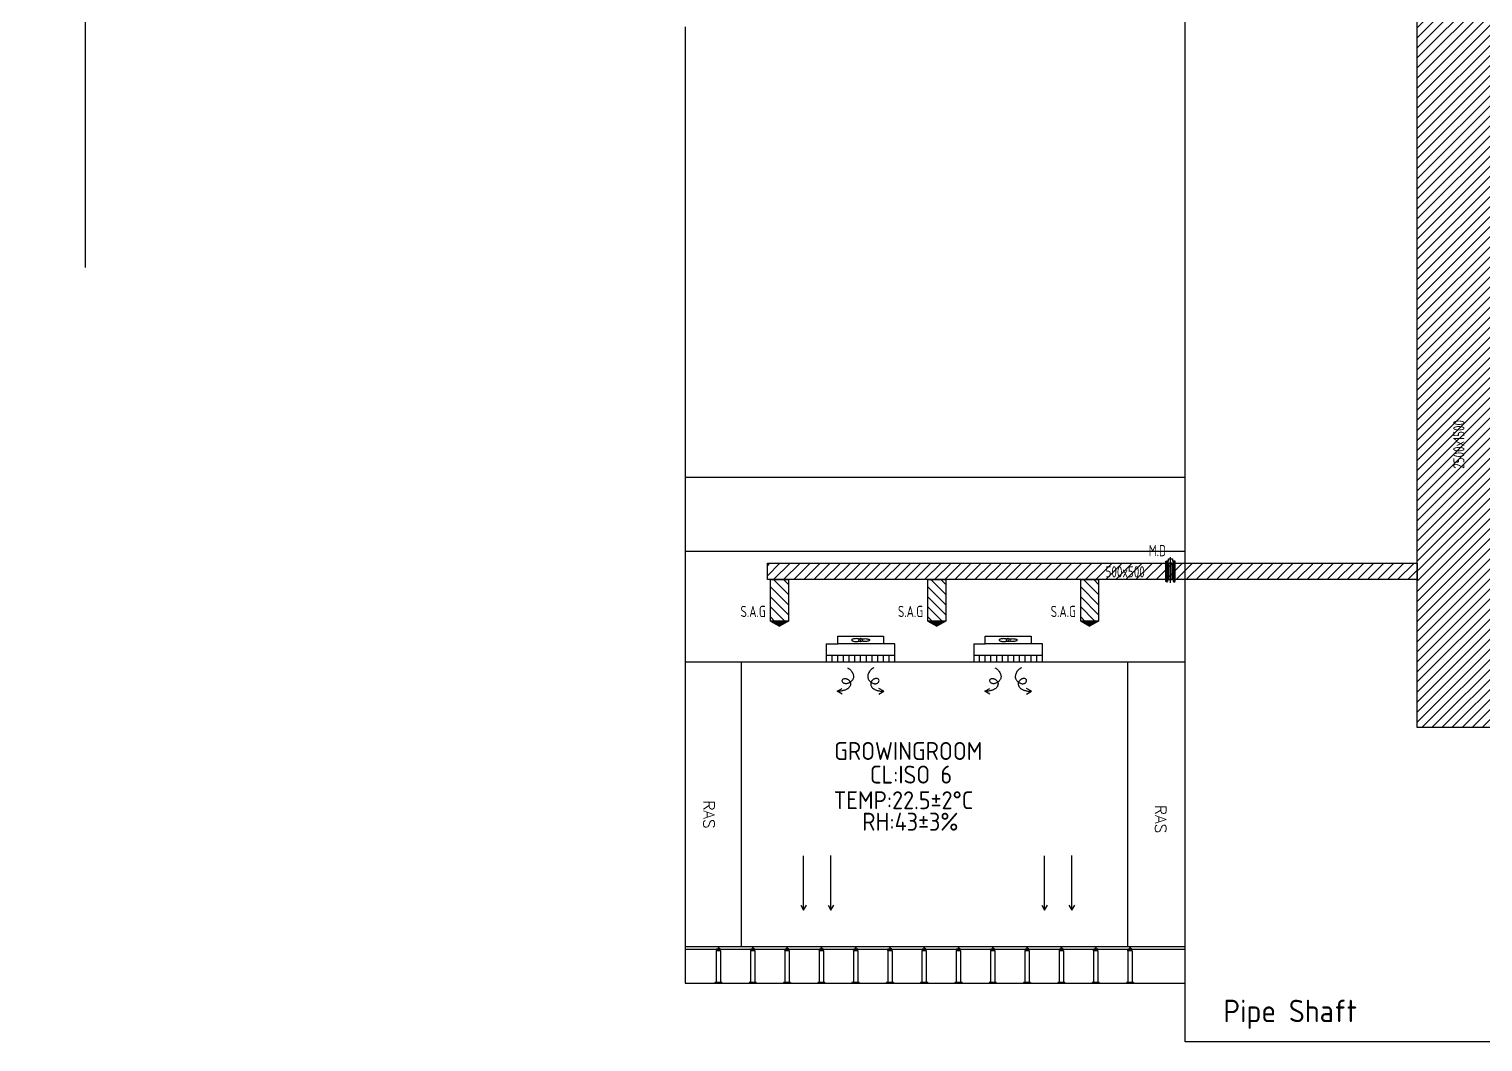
# Model space of a CAD drawing. Header units: millimetres. Extents: x 108 to 3316, y 96 to 2090.
# Drawn here: x 2148.2 to 2472.5, y 1128.4 to 1354.3 of the extents above; entities that cross this region are included whole.
import ezdxf
from ezdxf.enums import TextEntityAlignment as Align

# ---------------------------------------------------------------- set-up
doc = ezdxf.new("R2010")
doc.units = ezdxf.units.MM
for name, color, linetype in [('A-DETL-01', 1, 'Continuous'), ('M-CEQPM-MAU', 22, 'Continuous'), ('M-CMDUCT-LINE', 15, 'Continuous'), ('M-EQPM-TXT', 4, 'Continuous'), ('M-FM-LINE3', 3, 'Continuous'), ('M-HVAC-CMDUCT', 150, 'Continuous'), ('U-EX-TXT', 4, 'Continuous')]:
    doc.layers.add(name, color=color, linetype=linetype)
doc.styles.add('AA-TXT', font='isocp.shx', dxfattribs={"bigfont": 'chineset.shx'})
doc.styles.add('STDTEXT', font='simplex.shx', dxfattribs={"bigfont": 'china.shx'})

msp = doc.modelspace()

# ---------------------------------------------------------------- hatches: boundary and pattern name
at = {"layer": 'M-CMDUCT-LINE'}
h = msp.add_hatch(dxfattribs=at)
h.set_pattern_fill('ANSI31', color=256, scale=0.5, style=0)
h.set_pattern_definition([(45, (-38596.6318, -80968.6413), (-1.122532015, 1.122532015), [])])
h.paths.add_polyline_path([(2457.85, 1198.5), (2476.65, 1198.5), (2476.65, 1798.89), (2469.91, 1804.72), (2457.85, 1790.95)])
h = msp.add_hatch(dxfattribs=at)
h.set_pattern_fill('ANSI31', color=256, scale=0.5, style=0)
h.set_pattern_definition([(45, (3129.7774, 1068.1318), (-1.122532, 1.122532), [])])
h.paths.add_polyline_path([(2312.91, 1235.18), (2457.85, 1235.18), (2457.85, 1231.51), (2312.91, 1231.51)])
h = msp.add_hatch(dxfattribs=at)
h.set_pattern_fill('ANSI31', color=256, scale=0.5, angle=-90, style=0)
h.set_pattern_definition([(315, (2141.1669, 385.3499), (1.122532, 1.122532), [])])
h.paths.add_polyline_path([(2317.62, 1231.51), (2317.62, 1222.26), (2313.62, 1222.26), (2313.62, 1231.51)])
h = msp.add_hatch(dxfattribs=at)
h.set_pattern_fill('ANSI31', color=256, scale=0.5, angle=-90, style=0)
h.set_pattern_definition([(315, (2176.2773, 385.3499), (1.122532, 1.122532), [])])
h.paths.add_polyline_path([(2352.73, 1231.51), (2352.73, 1222.26), (2348.73, 1222.26), (2348.73, 1231.51)])
h = msp.add_hatch(dxfattribs=at)
h.set_pattern_fill('ANSI31', color=256, scale=0.5, angle=-90, style=0)
h.set_pattern_definition([(315, (2210.3603, 385.3499), (1.122532, 1.122532), [])])
h.paths.add_polyline_path([(2386.81, 1231.51), (2386.81, 1222.26), (2382.81, 1222.26), (2382.81, 1231.51)])
at = {"layer": 'M-HVAC-CMDUCT'}
for points in [[(2317.62, 1222.26), (2313.62, 1222.26), (2315.62, 1221.1)], [(2352.73, 1222.26), (2348.73, 1222.26), (2350.73, 1221.1)], [(2386.81, 1222.26), (2382.81, 1222.26), (2384.81, 1221.1)]]:
    msp.add_hatch(color=256, dxfattribs=at).paths.add_polyline_path(points)

# ---------------------------------------------------------------- linework, layer by layer
at = {"layer": 'A-DETL-01', "color": 252, "linetype": 'Continuous'}
msp.add_line((2294.6, 1354.78), (2294.6, 1141.51), dxfattribs=at)
at = {"layer": 'A-DETL-01', "color": 252}
for points in [[(2406.14, 1128.39), (2406.14, 1789.14)], [(2773.52, 1128.39), (2406.14, 1128.39)]]:
    msp.add_lwpolyline(points, dxfattribs=at)
at = {"layer": 'M-CEQPM-MAU', "color": 252, "ltscale": 0.1}
for p, q in [((2326.07, 1217.17), (2328.62, 1217.17)), ((2326.07, 1217.17), (2326.07, 1213.17)), ((2328.62, 1217.17), (2328.62, 1218.87)), ((2328.62, 1218.87), (2338.82, 1218.87)), ((2338.82, 1217.17), (2328.62, 1217.17)), ((2338.82, 1218.87), (2338.82, 1217.17)), ((2341.37, 1217.17), (2338.82, 1217.17)), ((2341.37, 1213.17), (2341.37, 1217.17)), ((2358.98, 1217.17), (2361.53, 1217.17)), ((2358.98, 1217.17), (2358.98, 1213.17)), ((2361.53, 1217.17), (2361.53, 1218.87)), ((2361.53, 1218.87), (2371.73, 1218.87)), ((2371.73, 1217.17), (2361.53, 1217.17)), ((2371.73, 1218.87), (2371.73, 1217.17)), ((2374.28, 1217.17), (2371.73, 1217.17)), ((2374.28, 1213.17), (2374.28, 1217.17)), ((2294.6, 1213.17), (2406.14, 1213.17)), ((2326.07, 1214.67), (2341.37, 1214.67)), ((2326.07, 1213.17), (2341.37, 1213.17)), ((2327.35, 1213.17), (2327.35, 1214.67)), ((2328.62, 1213.17), (2328.62, 1214.67)), ((2329.9, 1213.17), (2329.9, 1214.67)), ((2331.17, 1213.17), (2331.17, 1214.67)), ((2332.45, 1213.17), (2332.45, 1214.67)), ((2333.72, 1213.17), (2333.72, 1214.67)), ((2335, 1213.17), (2335, 1214.67)), ((2336.27, 1213.17), (2336.27, 1214.67)), ((2337.55, 1213.17), (2337.55, 1214.67)), ((2338.82, 1213.17), (2338.82, 1214.67)), ((2340.1, 1213.17), (2340.1, 1214.67)), ((2358.98, 1214.67), (2374.28, 1214.67)), ((2358.98, 1213.17), (2374.28, 1213.17)), ((2360.25, 1213.17), (2360.25, 1214.67)), ((2361.53, 1213.17), (2361.53, 1214.67)), ((2362.8, 1213.17), (2362.8, 1214.67)), ((2364.08, 1213.17), (2364.08, 1214.67)), ((2365.35, 1213.17), (2365.35, 1214.67)), ((2366.63, 1213.17), (2366.63, 1214.67)), ((2367.9, 1213.17), (2367.9, 1214.67)), ((2369.18, 1213.17), (2369.18, 1214.67)), ((2370.45, 1213.17), (2370.45, 1214.67)), ((2371.73, 1213.17), (2371.73, 1214.67)), ((2373, 1213.17), (2373, 1214.67)), ((2294.6, 1149.64), (2406.14, 1149.66)), ((2406.14, 1149.02), (2294.6, 1149)), ((2301.51, 1148.67), (2301.51, 1141.73)), ((2302.47, 1148.67), (2301.51, 1148.67)), ((2302.43, 1148.81), (2301.55, 1148.81)), ((2301.55, 1148.67), (2301.55, 1148.81)), ((2301.57, 1149.14), (2301.65, 1149.14)), ((2301.57, 1149.14), (2301.57, 1148.81)), ((2301.65, 1149.14), (2301.65, 1149.07)), ((2301.93, 1149.07), (2301.65, 1149.07)), ((2301.99, 1149.71), (2301.88, 1149.07)), ((2301.94, 1149.14), (2301.92, 1148.81)), ((2302.03, 1149.14), (2301.94, 1149.14)), ((2301.99, 1149.71), (2302.09, 1149.07)), ((2302.03, 1149.14), (2302.05, 1148.81)), ((2302.32, 1149.07), (2302.04, 1149.07)), ((2302.32, 1149.14), (2302.32, 1149.07)), ((2302.4, 1149.14), (2302.32, 1149.14)), ((2302.4, 1149.14), (2302.4, 1148.81)), ((2302.43, 1148.67), (2302.43, 1148.81)), ((2302.47, 1148.67), (2302.47, 1141.73)), ((2309.16, 1148.67), (2309.16, 1141.73)), ((2310.12, 1148.67), (2309.16, 1148.67)), ((2310.08, 1148.81), (2309.2, 1148.81)), ((2309.2, 1148.67), (2309.2, 1148.81)), ((2309.22, 1149.14), (2309.3, 1149.14)), ((2309.22, 1149.14), (2309.22, 1148.81)), ((2309.3, 1149.14), (2309.3, 1149.07)), ((2309.58, 1149.07), (2309.3, 1149.07)), ((2309.64, 1149.71), (2309.53, 1149.07)), ((2309.59, 1149.14), (2309.57, 1148.81)), ((2309.68, 1149.14), (2309.59, 1149.14)), ((2309.64, 1149.71), (2309.74, 1149.07)), ((2309.68, 1149.14), (2309.7, 1148.81)), ((2309.97, 1149.07), (2309.69, 1149.07)), ((2309.97, 1149.14), (2309.97, 1149.07)), ((2310.05, 1149.14), (2309.97, 1149.14)), ((2310.05, 1149.14), (2310.05, 1148.81)), ((2310.08, 1148.67), (2310.08, 1148.81)), ((2310.12, 1148.67), (2310.12, 1141.73)), ((2316.81, 1148.67), (2316.81, 1141.73)), ((2317.77, 1148.67), (2316.81, 1148.67)), ((2317.73, 1148.81), (2316.85, 1148.81)), ((2316.85, 1148.67), (2316.85, 1148.81)), ((2316.87, 1149.14), (2316.95, 1149.14)), ((2316.87, 1149.14), (2316.87, 1148.81)), ((2316.95, 1149.14), (2316.95, 1149.07)), ((2317.23, 1149.07), (2316.95, 1149.07)), ((2317.29, 1149.71), (2317.18, 1149.07)), ((2317.24, 1149.14), (2317.22, 1148.81)), ((2317.33, 1149.14), (2317.24, 1149.14)), ((2317.29, 1149.71), (2317.39, 1149.07)), ((2317.33, 1149.14), (2317.35, 1148.81)), ((2317.62, 1149.07), (2317.34, 1149.07)), ((2317.62, 1149.14), (2317.62, 1149.07)), ((2317.7, 1149.14), (2317.62, 1149.14)), ((2317.7, 1149.14), (2317.7, 1148.81)), ((2317.73, 1148.67), (2317.73, 1148.81)), ((2317.77, 1148.67), (2317.77, 1141.73)), ((2324.46, 1148.67), (2324.46, 1141.73)), ((2325.42, 1148.67), (2324.46, 1148.67)), ((2325.38, 1148.81), (2324.5, 1148.81)), ((2324.5, 1148.67), (2324.5, 1148.81)), ((2324.52, 1149.14), (2324.6, 1149.14)), ((2324.52, 1149.14), (2324.52, 1148.81)), ((2324.6, 1149.14), (2324.6, 1149.07)), ((2324.88, 1149.07), (2324.6, 1149.07)), ((2324.94, 1149.71), (2324.83, 1149.07)), ((2324.89, 1149.14), (2324.87, 1148.81)), ((2324.98, 1149.14), (2324.89, 1149.14)), ((2324.94, 1149.71), (2325.04, 1149.07)), ((2324.98, 1149.14), (2325, 1148.81)), ((2325.27, 1149.07), (2324.99, 1149.07)), ((2325.27, 1149.14), (2325.27, 1149.07)), ((2325.35, 1149.14), (2325.27, 1149.14)), ((2325.35, 1149.14), (2325.35, 1148.81)), ((2325.38, 1148.67), (2325.38, 1148.81)), ((2325.42, 1148.67), (2325.42, 1141.73)), ((2332.11, 1148.67), (2332.11, 1141.73)), ((2333.07, 1148.67), (2332.11, 1148.67)), ((2333.03, 1148.81), (2332.15, 1148.81)), ((2332.15, 1148.67), (2332.15, 1148.81)), ((2332.17, 1149.14), (2332.25, 1149.14)), ((2332.17, 1149.14), (2332.17, 1148.81)), ((2332.25, 1149.14), (2332.25, 1149.07)), ((2332.53, 1149.07), (2332.25, 1149.07)), ((2332.59, 1149.71), (2332.48, 1149.07)), ((2332.54, 1149.14), (2332.52, 1148.81)), ((2332.63, 1149.14), (2332.54, 1149.14)), ((2332.59, 1149.71), (2332.69, 1149.07)), ((2332.63, 1149.14), (2332.65, 1148.81)), ((2332.92, 1149.07), (2332.64, 1149.07)), ((2332.92, 1149.14), (2332.92, 1149.07)), ((2333, 1149.14), (2332.92, 1149.14)), ((2333, 1149.14), (2333, 1148.81)), ((2333.03, 1148.67), (2333.03, 1148.81)), ((2333.07, 1148.67), (2333.07, 1141.73)), ((2339.76, 1148.67), (2339.76, 1141.73)), ((2340.72, 1148.67), (2339.76, 1148.67)), ((2340.68, 1148.81), (2339.8, 1148.81)), ((2339.8, 1148.67), (2339.8, 1148.81)), ((2339.82, 1149.14), (2339.9, 1149.14)), ((2339.82, 1149.14), (2339.82, 1148.81)), ((2339.9, 1149.14), (2339.9, 1149.07)), ((2340.18, 1149.07), (2339.9, 1149.07)), ((2340.24, 1149.71), (2340.13, 1149.07)), ((2340.19, 1149.14), (2340.17, 1148.81)), ((2340.28, 1149.14), (2340.19, 1149.14)), ((2340.24, 1149.71), (2340.34, 1149.07)), ((2340.28, 1149.14), (2340.3, 1148.81)), ((2340.57, 1149.07), (2340.29, 1149.07)), ((2340.57, 1149.14), (2340.57, 1149.07)), ((2340.65, 1149.14), (2340.57, 1149.14)), ((2340.65, 1149.14), (2340.65, 1148.81)), ((2340.68, 1148.67), (2340.68, 1148.81)), ((2340.72, 1148.67), (2340.72, 1141.73)), ((2347.41, 1148.67), (2347.41, 1141.73)), ((2348.37, 1148.67), (2347.41, 1148.67)), ((2348.33, 1148.81), (2347.45, 1148.81)), ((2347.45, 1148.67), (2347.45, 1148.81)), ((2347.47, 1149.14), (2347.55, 1149.14)), ((2347.47, 1149.14), (2347.47, 1148.81)), ((2347.55, 1149.14), (2347.55, 1149.07)), ((2347.83, 1149.07), (2347.55, 1149.07)), ((2347.89, 1149.71), (2347.78, 1149.07)), ((2347.84, 1149.14), (2347.82, 1148.81)), ((2347.93, 1149.14), (2347.84, 1149.14)), ((2347.89, 1149.71), (2347.99, 1149.07)), ((2347.93, 1149.14), (2347.95, 1148.81)), ((2348.22, 1149.07), (2347.94, 1149.07)), ((2348.22, 1149.14), (2348.22, 1149.07)), ((2348.3, 1149.14), (2348.22, 1149.14)), ((2348.3, 1149.14), (2348.3, 1148.81)), ((2348.33, 1148.67), (2348.33, 1148.81)), ((2348.37, 1148.67), (2348.37, 1141.73)), ((2355.06, 1148.67), (2355.06, 1141.73)), ((2356.02, 1148.67), (2355.06, 1148.67)), ((2355.98, 1148.81), (2355.1, 1148.81)), ((2355.1, 1148.67), (2355.1, 1148.81)), ((2355.12, 1149.14), (2355.2, 1149.14)), ((2355.12, 1149.14), (2355.12, 1148.81)), ((2355.2, 1149.14), (2355.2, 1149.07)), ((2355.48, 1149.07), (2355.2, 1149.07)), ((2355.54, 1149.71), (2355.43, 1149.07)), ((2355.49, 1149.14), (2355.47, 1148.81)), ((2355.58, 1149.14), (2355.49, 1149.14)), ((2355.54, 1149.71), (2355.64, 1149.07)), ((2355.58, 1149.14), (2355.6, 1148.81)), ((2355.87, 1149.07), (2355.59, 1149.07)), ((2355.87, 1149.14), (2355.87, 1149.07)), ((2355.95, 1149.14), (2355.87, 1149.14)), ((2355.95, 1149.14), (2355.95, 1148.81)), ((2355.98, 1148.67), (2355.98, 1148.81)), ((2356.02, 1148.67), (2356.02, 1141.73)), ((2362.71, 1148.67), (2362.71, 1141.73)), ((2363.67, 1148.67), (2362.71, 1148.67)), ((2363.63, 1148.81), (2362.75, 1148.81)), ((2362.75, 1148.67), (2362.75, 1148.81)), ((2362.77, 1149.14), (2362.85, 1149.14)), ((2362.77, 1149.14), (2362.77, 1148.81)), ((2362.85, 1149.14), (2362.85, 1149.07)), ((2363.13, 1149.07), (2362.85, 1149.07)), ((2363.19, 1149.71), (2363.08, 1149.07)), ((2363.14, 1149.14), (2363.12, 1148.81)), ((2363.23, 1149.14), (2363.14, 1149.14)), ((2363.19, 1149.71), (2363.29, 1149.07)), ((2363.23, 1149.14), (2363.25, 1148.81)), ((2363.52, 1149.07), (2363.24, 1149.07)), ((2363.52, 1149.14), (2363.52, 1149.07)), ((2363.6, 1149.14), (2363.52, 1149.14)), ((2363.6, 1149.14), (2363.6, 1148.81)), ((2363.63, 1148.67), (2363.63, 1148.81)), ((2363.67, 1148.67), (2363.67, 1141.73)), ((2370.36, 1148.67), (2370.36, 1141.73)), ((2371.32, 1148.67), (2370.36, 1148.67)), ((2371.28, 1148.81), (2370.4, 1148.81)), ((2370.4, 1148.67), (2370.4, 1148.81)), ((2370.42, 1149.14), (2370.5, 1149.14)), ((2370.42, 1149.14), (2370.42, 1148.81)), ((2370.5, 1149.14), (2370.5, 1149.07)), ((2370.78, 1149.07), (2370.5, 1149.07)), ((2370.84, 1149.71), (2370.73, 1149.07)), ((2370.79, 1149.14), (2370.77, 1148.81)), ((2370.88, 1149.14), (2370.79, 1149.14)), ((2370.84, 1149.71), (2370.94, 1149.07)), ((2370.88, 1149.14), (2370.9, 1148.81)), ((2371.17, 1149.07), (2370.89, 1149.07)), ((2371.17, 1149.14), (2371.17, 1149.07)), ((2371.25, 1149.14), (2371.17, 1149.14)), ((2371.25, 1149.14), (2371.25, 1148.81)), ((2371.28, 1148.67), (2371.28, 1148.81)), ((2371.32, 1148.67), (2371.32, 1141.73)), ((2378.01, 1148.69), (2378.01, 1141.74)), ((2378.97, 1148.69), (2378.01, 1148.69)), ((2378.93, 1148.82), (2378.05, 1148.82)), ((2378.05, 1148.69), (2378.05, 1148.82)), ((2378.07, 1149.15), (2378.15, 1149.15)), ((2378.07, 1149.15), (2378.07, 1148.82)), ((2378.15, 1149.15), (2378.15, 1149.08)), ((2378.43, 1149.08), (2378.15, 1149.08)), ((2378.49, 1149.72), (2378.38, 1149.08)), ((2378.44, 1149.15), (2378.42, 1148.82)), ((2378.53, 1149.15), (2378.44, 1149.15)), ((2378.49, 1149.72), (2378.59, 1149.08)), ((2378.53, 1149.15), (2378.55, 1148.82)), ((2378.82, 1149.08), (2378.54, 1149.08)), ((2378.82, 1149.15), (2378.82, 1149.08)), ((2378.9, 1149.15), (2378.82, 1149.15)), ((2378.9, 1149.15), (2378.9, 1148.82)), ((2378.93, 1148.69), (2378.93, 1148.82)), ((2378.97, 1148.69), (2378.97, 1141.74)), ((2385.66, 1148.69), (2385.66, 1141.74)), ((2386.62, 1148.69), (2385.66, 1148.69)), ((2386.58, 1148.82), (2385.7, 1148.82)), ((2385.7, 1148.69), (2385.7, 1148.82)), ((2385.72, 1149.15), (2385.8, 1149.15)), ((2385.72, 1149.15), (2385.72, 1148.82)), ((2385.8, 1149.15), (2385.8, 1149.08)), ((2386.08, 1149.08), (2385.8, 1149.08)), ((2386.14, 1149.72), (2386.03, 1149.08)), ((2386.09, 1149.15), (2386.07, 1148.82)), ((2386.18, 1149.15), (2386.09, 1149.15)), ((2386.14, 1149.72), (2386.24, 1149.08)), ((2386.18, 1149.15), (2386.2, 1148.82)), ((2386.47, 1149.08), (2386.19, 1149.08)), ((2386.47, 1149.15), (2386.47, 1149.08)), ((2386.55, 1149.15), (2386.47, 1149.15)), ((2386.55, 1149.15), (2386.55, 1148.82)), ((2386.58, 1148.69), (2386.58, 1148.82)), ((2386.62, 1148.69), (2386.62, 1141.74)), ((2393.31, 1148.69), (2393.31, 1141.74)), ((2394.27, 1148.69), (2393.31, 1148.69)), ((2394.23, 1148.82), (2393.35, 1148.82)), ((2393.35, 1148.69), (2393.35, 1148.82)), ((2393.37, 1149.15), (2393.45, 1149.15)), ((2393.37, 1149.15), (2393.37, 1148.82)), ((2393.45, 1149.15), (2393.45, 1149.08)), ((2393.73, 1149.08), (2393.45, 1149.08)), ((2393.79, 1149.72), (2393.68, 1149.08)), ((2393.74, 1149.15), (2393.72, 1148.82)), ((2393.83, 1149.15), (2393.74, 1149.15)), ((2393.79, 1149.72), (2393.89, 1149.08)), ((2393.83, 1149.15), (2393.85, 1148.82)), ((2394.12, 1149.08), (2393.84, 1149.08)), ((2394.12, 1149.15), (2394.12, 1149.08)), ((2394.2, 1149.15), (2394.12, 1149.15)), ((2394.2, 1149.15), (2394.2, 1148.82)), ((2394.23, 1148.69), (2394.23, 1148.82)), ((2394.27, 1148.69), (2394.27, 1141.74)), ((2302.79, 1141.64), (2301.19, 1141.64)), ((2301.19, 1141.64), (2301.19, 1141.51)), ((2301.51, 1141.73), (2302.47, 1141.73)), ((2301.56, 1141.73), (2301.56, 1141.65)), ((2302.41, 1141.73), (2302.41, 1141.64)), ((2302.79, 1141.64), (2302.79, 1141.51)), ((2310.44, 1141.64), (2308.84, 1141.64)), ((2308.84, 1141.64), (2308.84, 1141.51)), ((2309.16, 1141.73), (2310.12, 1141.73)), ((2309.21, 1141.73), (2309.21, 1141.65)), ((2310.06, 1141.73), (2310.06, 1141.64)), ((2310.44, 1141.64), (2310.44, 1141.51)), ((2318.09, 1141.64), (2316.49, 1141.64)), ((2316.49, 1141.64), (2316.49, 1141.51)), ((2316.81, 1141.73), (2317.77, 1141.73)), ((2316.86, 1141.73), (2316.86, 1141.65)), ((2317.71, 1141.73), (2317.71, 1141.64)), ((2318.09, 1141.64), (2318.09, 1141.51)), ((2325.74, 1141.64), (2324.14, 1141.64)), ((2324.14, 1141.64), (2324.14, 1141.51)), ((2324.46, 1141.73), (2325.42, 1141.73)), ((2324.51, 1141.73), (2324.51, 1141.65)), ((2325.36, 1141.73), (2325.36, 1141.64)), ((2325.74, 1141.64), (2325.74, 1141.51)), ((2333.39, 1141.64), (2331.79, 1141.64)), ((2331.79, 1141.64), (2331.79, 1141.51)), ((2332.11, 1141.73), (2333.07, 1141.73)), ((2332.16, 1141.73), (2332.16, 1141.65)), ((2333.01, 1141.73), (2333.01, 1141.64)), ((2333.39, 1141.64), (2333.39, 1141.51)), ((2341.04, 1141.64), (2339.44, 1141.64)), ((2339.44, 1141.64), (2339.44, 1141.51)), ((2339.76, 1141.73), (2340.72, 1141.73)), ((2339.81, 1141.73), (2339.81, 1141.65)), ((2340.66, 1141.73), (2340.66, 1141.64)), ((2341.04, 1141.64), (2341.04, 1141.51)), ((2348.69, 1141.64), (2347.09, 1141.64)), ((2347.09, 1141.64), (2347.09, 1141.51)), ((2347.41, 1141.73), (2348.37, 1141.73)), ((2347.46, 1141.73), (2347.46, 1141.65)), ((2348.31, 1141.73), (2348.31, 1141.64)), ((2348.69, 1141.64), (2348.69, 1141.51)), ((2356.34, 1141.64), (2354.74, 1141.64)), ((2354.74, 1141.64), (2354.74, 1141.51)), ((2355.06, 1141.73), (2356.02, 1141.73)), ((2355.11, 1141.73), (2355.11, 1141.65)), ((2355.96, 1141.73), (2355.96, 1141.64)), ((2356.34, 1141.64), (2356.34, 1141.51)), ((2363.99, 1141.64), (2362.39, 1141.64)), ((2362.39, 1141.64), (2362.39, 1141.51)), ((2362.71, 1141.73), (2363.67, 1141.73)), ((2362.76, 1141.73), (2362.76, 1141.65)), ((2363.61, 1141.73), (2363.61, 1141.64)), ((2363.99, 1141.64), (2363.99, 1141.51)), ((2371.64, 1141.64), (2370.04, 1141.64)), ((2370.04, 1141.64), (2370.04, 1141.51)), ((2370.36, 1141.73), (2371.32, 1141.73)), ((2370.41, 1141.73), (2370.41, 1141.65)), ((2371.26, 1141.73), (2371.26, 1141.64)), ((2371.64, 1141.64), (2371.64, 1141.51)), ((2379.29, 1141.66), (2377.69, 1141.66)), ((2377.69, 1141.66), (2377.69, 1141.53)), ((2378.01, 1141.74), (2378.97, 1141.74)), ((2378.06, 1141.74), (2378.06, 1141.66)), ((2378.91, 1141.74), (2378.91, 1141.66)), ((2379.29, 1141.66), (2379.29, 1141.53)), ((2386.94, 1141.66), (2385.34, 1141.66)), ((2385.34, 1141.66), (2385.34, 1141.53)), ((2385.66, 1141.74), (2386.62, 1141.74)), ((2385.71, 1141.74), (2385.71, 1141.66)), ((2386.56, 1141.74), (2386.56, 1141.66)), ((2386.94, 1141.66), (2386.94, 1141.53)), ((2394.59, 1141.66), (2392.99, 1141.66)), ((2392.99, 1141.66), (2392.99, 1141.53)), ((2393.31, 1141.74), (2394.27, 1141.74)), ((2393.36, 1141.74), (2393.36, 1141.66)), ((2394.21, 1141.74), (2394.21, 1141.66)), ((2394.59, 1141.66), (2394.59, 1141.53)), ((2294.6, 1141.51), (2406.14, 1141.53)), ((2302.79, 1141.51), (2301.19, 1141.51)), ((2310.44, 1141.51), (2308.84, 1141.51)), ((2318.09, 1141.51), (2316.49, 1141.51)), ((2325.74, 1141.51), (2324.14, 1141.51)), ((2333.39, 1141.51), (2331.79, 1141.51)), ((2341.04, 1141.51), (2339.44, 1141.51)), ((2348.69, 1141.51), (2347.09, 1141.51)), ((2356.34, 1141.51), (2354.74, 1141.51)), ((2363.99, 1141.51), (2362.39, 1141.51)), ((2371.64, 1141.51), (2370.04, 1141.51)), ((2379.29, 1141.53), (2377.69, 1141.53)), ((2386.94, 1141.53), (2385.34, 1141.53)), ((2394.59, 1141.53), (2392.99, 1141.53))]:
    msp.add_line(p, q, dxfattribs=at)
at = {"layer": 'M-CEQPM-MAU', "color": 252}
msp.add_lwpolyline([(2160.77, 1473.18), (2160.77, 1423.7), (2148.23, 1411.17), (2174.29, 1385.1), (2160.77, 1371.57), (2160.77, 1301.1)], dxfattribs=at)
at = {"layer": 'M-CEQPM-MAU', "color": 252, "ltscale": 0.1}
for points in [[(2333.4, 1218.25, 0.03966), (2333.13, 1218.31, 0.032614), (2332.72, 1218.34, 0.032614), (2332.31, 1218.31, 0.044087), (2332.01, 1218.24, 0.086721), (2331.77, 1218.12, 0.233651), (2331.72, 1218.02, 0.233651), (2331.77, 1217.92, 0.086721), (2332.01, 1217.8, 0.044087), (2332.31, 1217.73, 0.032614), (2332.72, 1217.7, 0.032614), (2333.13, 1217.73, 0.03966), (2333.4, 1217.79)], [(2334.05, 1218.25, -0.03966), (2334.31, 1218.31, -0.032614), (2334.72, 1218.34, -0.032614), (2335.13, 1218.31, -0.044087), (2335.43, 1218.24, -0.086721), (2335.67, 1218.12, -0.233651), (2335.72, 1218.02, -0.233651), (2335.67, 1217.92, -0.086721), (2335.43, 1217.8, -0.044087), (2335.13, 1217.73, -0.032614), (2334.72, 1217.7, -0.032614), (2334.31, 1217.73, -0.03966), (2334.05, 1217.79)], [(2366.3, 1218.25, 0.03966), (2366.03, 1218.31, 0.032614), (2365.63, 1218.34, 0.032614), (2365.22, 1218.31, 0.044087), (2364.92, 1218.24, 0.086721), (2364.68, 1218.12, 0.233651), (2364.63, 1218.02, 0.233651), (2364.68, 1217.92, 0.086721), (2364.92, 1217.8, 0.044087), (2365.22, 1217.73, 0.032614), (2365.63, 1217.7, 0.032614), (2366.03, 1217.73, 0.03966), (2366.3, 1217.79)], [(2366.95, 1218.25, -0.03966), (2367.22, 1218.31, -0.032614), (2367.63, 1218.34, -0.032614), (2368.04, 1218.31, -0.044087), (2368.34, 1218.24, -0.086721), (2368.58, 1218.12, -0.233651), (2368.63, 1218.02, -0.233651), (2368.58, 1217.92, -0.086721), (2368.34, 1217.8, -0.044087), (2368.04, 1217.73, -0.032614), (2367.63, 1217.7, -0.032614), (2367.22, 1217.73, -0.03966), (2366.95, 1217.79)]]:
    msp.add_lwpolyline(points, format="xyb", dxfattribs=at)
at = {"layer": 'M-CEQPM-MAU', "color": 252, "ltscale": 0.1, "const_width": 0.2}
for points in [[(2333.82, 1218.02, -1), (2333.62, 1218.02, -1)], [(2366.73, 1218.02, -1), (2366.53, 1218.02, -1)]]:
    msp.add_lwpolyline(points, format="xyb", close=True, dxfattribs=at)
at = {"layer": 'M-CEQPM-MAU', "color": 252, "ltscale": 0.1}
for centre in [(2333.72, 1218.02), (2366.63, 1218.02)]:
    msp.add_circle(centre, 0.4, dxfattribs=at)
at = {"layer": 'M-FM-LINE3'}
for p, q in [((2402, 1235.8), (2402, 1230.88)), ((2402.84, 1230.78), (2402.84, 1236.49)), ((2403.67, 1235.8), (2403.67, 1230.88))]:
    msp.add_line(p, q, dxfattribs=at)
for points in [[(2401.79, 1235.6), (2402.21, 1235.6), (2402.21, 1231.09), (2401.79, 1231.09)], [(2403.88, 1235.6), (2403.46, 1235.6), (2403.46, 1231.09), (2403.88, 1231.09)], [(2403.25, 1235.18), (2402.42, 1235.18), (2402.42, 1231.51), (2403.25, 1231.51)]]:
    msp.add_lwpolyline(points, close=True, dxfattribs=at)
msp.add_lwpolyline([(2402.37, 1235.54), (2402.37, 1236.14), (2403.3, 1236.14), (2403.3, 1235.54)], dxfattribs=at)
at = {"layer": 'M-HVAC-CMDUCT'}
for p, q in [((2317.62, 1222.26), (2313.62, 1222.26)), ((2313.62, 1222.26), (2315.62, 1221.1)), ((2317.62, 1222.26), (2315.62, 1221.1)), ((2352.73, 1222.26), (2348.73, 1222.26)), ((2348.73, 1222.26), (2350.73, 1221.1)), ((2352.73, 1222.26), (2350.73, 1221.1)), ((2386.81, 1222.26), (2382.81, 1222.26)), ((2382.81, 1222.26), (2384.81, 1221.1)), ((2386.81, 1222.26), (2384.81, 1221.1))]:
    msp.add_line(p, q, dxfattribs=at)
at = {"layer": 'M-HVAC-CMDUCT', "color": 252}
for p, q in [((2321.01, 1157.76), (2321.01, 1169.93)), ((2327.1, 1157.76), (2327.1, 1169.99)), ((2374.75, 1157.76), (2374.75, 1169.93)), ((2380.83, 1157.76), (2380.83, 1169.99))]:
    msp.add_line(p, q, dxfattribs=at)
at = {"layer": 'M-HVAC-CMDUCT'}
msp.add_lwpolyline([(2476.65, 1798.89), (2476.65, 1198.5), (2457.85, 1198.5), (2457.85, 1790.95)], dxfattribs=at)
at = {"layer": 'M-HVAC-CMDUCT', "color": 252}
for points in [[(2294.6, 1254.35), (2406.14, 1254.35)], [(2294.6, 1237.89), (2406.14, 1237.89)], [(2307.12, 1149.71), (2307.12, 1213.17)], [(2393.31, 1149.71), (2393.31, 1213.17)], [(2320.38, 1158.86), (2321.01, 1157.76), (2321.65, 1158.86)], [(2326.46, 1158.86), (2327.1, 1157.76), (2327.74, 1158.86)], [(2374.11, 1158.86), (2374.75, 1157.76), (2375.39, 1158.86)], [(2380.2, 1158.86), (2380.83, 1157.76), (2381.47, 1158.86)]]:
    msp.add_lwpolyline(points, dxfattribs=at)
at = {"layer": 'M-HVAC-CMDUCT'}
for points in [[(2312.91, 1235.18), (2457.85, 1235.18), (2457.85, 1231.51), (2312.91, 1231.51)], [(2317.62, 1231.51), (2317.62, 1222.26), (2313.62, 1222.26), (2313.62, 1231.51)], [(2352.73, 1231.51), (2352.73, 1222.26), (2348.73, 1222.26), (2348.73, 1231.51)], [(2386.81, 1231.51), (2386.81, 1222.26), (2382.81, 1222.26), (2382.81, 1231.51)]]:
    msp.add_lwpolyline(points, close=True, dxfattribs=at)
at = {"layer": 'M-HVAC-CMDUCT', "color": 252, "ltscale": 0.1}
for points in [[(2330.76, 1211.8, -0.140241), (2331.43, 1211.35, -0.038232), (2331.67, 1211.09), (2331.74, 1210.99), (2331.86, 1210.79), (2331.96, 1210.61), (2332.03, 1210.43), (2332.08, 1210.27), (2332.11, 1210.12), (2332.13, 1209.97), (2332.13, 1209.83), (2332.12, 1209.7), (2332.1, 1209.57), (2332.06, 1209.45), (2332.01, 1209.33), (2331.95, 1209.21), (2331.88, 1209.1), (2331.79, 1208.99), (2331.69, 1208.88), (2331.59, 1208.78), (2331.48, 1208.68), (2331.36, 1208.59), (2331.24, 1208.52), (2331.11, 1208.45), (2330.98, 1208.39), (2330.85, 1208.35), (2330.72, 1208.32), (2330.6, 1208.29), (2330.48, 1208.28), (2330.36, 1208.28), (2330.25, 1208.3), (2330.15, 1208.32), (2330.07, 1208.35), (2329.99, 1208.39), (2329.92, 1208.43, -0.282011), (2329.62, 1209.01, -0.222152), (2329.75, 1209.33, -0.123311), (2330.02, 1209.44), (2330.11, 1209.45), (2330.22, 1209.45), (2330.32, 1209.44), (2330.43, 1209.43), (2330.53, 1209.4), (2330.63, 1209.37), (2330.73, 1209.32), (2330.82, 1209.27), (2330.91, 1209.22), (2330.99, 1209.15), (2331.07, 1209.09), (2331.14, 1209.02), (2331.21, 1208.95), (2331.27, 1208.87), (2331.32, 1208.79), (2331.36, 1208.71), (2331.4, 1208.63), (2331.43, 1208.55), (2331.45, 1208.46), (2331.46, 1208.37), (2331.47, 1208.27), (2331.47, 1208.18), (2331.45, 1208.08), (2331.43, 1207.98), (2331.4, 1207.88), (2331.37, 1207.79), (2331.32, 1207.69), (2331.26, 1207.6), (2331.2, 1207.5), (2331.12, 1207.42), (2331.04, 1207.33), (2330.95, 1207.25), (2330.85, 1207.18), (2330.74, 1207.11), (2330.64, 1207.04), (2330.52, 1206.98), (2330.4, 1206.92), (2330.28, 1206.87), (2330.15, 1206.82), (2330.01, 1206.78), (2329.86, 1206.74), (2329.7, 1206.71), (2329.53, 1206.68), (2329.35, 1206.66), (2329.15, 1206.64), (2328.94, 1206.62), (2328.73, 1206.6), (2328.52, 1206.59)], [(2336.68, 1211.8, 0.140241), (2336, 1211.35, 0.038232), (2335.76, 1211.09), (2335.7, 1210.99), (2335.58, 1210.79), (2335.48, 1210.61), (2335.41, 1210.43), (2335.36, 1210.27), (2335.33, 1210.12), (2335.31, 1209.97), (2335.3, 1209.83), (2335.31, 1209.7), (2335.34, 1209.57), (2335.37, 1209.45), (2335.42, 1209.33), (2335.49, 1209.21), (2335.56, 1209.1), (2335.65, 1208.99), (2335.74, 1208.88), (2335.85, 1208.78), (2335.96, 1208.68), (2336.08, 1208.59), (2336.2, 1208.52), (2336.33, 1208.45), (2336.46, 1208.39), (2336.59, 1208.35), (2336.71, 1208.32), (2336.84, 1208.29), (2336.96, 1208.28), (2337.08, 1208.28), (2337.18, 1208.3), (2337.28, 1208.32), (2337.37, 1208.35), (2337.45, 1208.39), (2337.52, 1208.43, 0.282011), (2337.82, 1209.01, 0.222152), (2337.68, 1209.33, 0.123311), (2337.42, 1209.44), (2337.32, 1209.45), (2337.22, 1209.45), (2337.12, 1209.44), (2337.01, 1209.43), (2336.91, 1209.4), (2336.81, 1209.37), (2336.71, 1209.32), (2336.62, 1209.27), (2336.53, 1209.22), (2336.45, 1209.15), (2336.37, 1209.09), (2336.3, 1209.02), (2336.23, 1208.95), (2336.17, 1208.87), (2336.12, 1208.79), (2336.07, 1208.71), (2336.04, 1208.63), (2336.01, 1208.55), (2335.99, 1208.46), (2335.97, 1208.37), (2335.97, 1208.27), (2335.97, 1208.18), (2335.98, 1208.08), (2336, 1207.98), (2336.03, 1207.88), (2336.07, 1207.79), (2336.12, 1207.69), (2336.18, 1207.6), (2336.24, 1207.5), (2336.32, 1207.42), (2336.4, 1207.33), (2336.49, 1207.25), (2336.59, 1207.18), (2336.69, 1207.11), (2336.8, 1207.04), (2336.92, 1206.98), (2337.03, 1206.92), (2337.16, 1206.87), (2337.29, 1206.82), (2337.43, 1206.78), (2337.58, 1206.74), (2337.73, 1206.71), (2337.9, 1206.68), (2338.09, 1206.66), (2338.29, 1206.64), (2338.49, 1206.62), (2338.7, 1206.6), (2338.91, 1206.59)], [(2363.66, 1211.8, -0.140241), (2364.34, 1211.35, -0.038232), (2364.58, 1211.09), (2364.65, 1210.99), (2364.77, 1210.79), (2364.87, 1210.61), (2364.94, 1210.43), (2364.98, 1210.27), (2365.02, 1210.12), (2365.04, 1209.97), (2365.04, 1209.83), (2365.03, 1209.7), (2365.01, 1209.57), (2364.97, 1209.45), (2364.92, 1209.33), (2364.86, 1209.21), (2364.78, 1209.1), (2364.7, 1208.99), (2364.6, 1208.88), (2364.5, 1208.78), (2364.38, 1208.68), (2364.27, 1208.59), (2364.14, 1208.52), (2364.02, 1208.45), (2363.89, 1208.39), (2363.76, 1208.35), (2363.63, 1208.32), (2363.5, 1208.29), (2363.38, 1208.28), (2363.27, 1208.28), (2363.16, 1208.3), (2363.06, 1208.32), (2362.97, 1208.35), (2362.9, 1208.39), (2362.82, 1208.43, -0.282011), (2362.53, 1209.01, -0.222152), (2362.66, 1209.33, -0.123311), (2362.92, 1209.44), (2363.02, 1209.45), (2363.12, 1209.45), (2363.23, 1209.44), (2363.33, 1209.43), (2363.44, 1209.4), (2363.54, 1209.37), (2363.63, 1209.32), (2363.73, 1209.27), (2363.81, 1209.22), (2363.9, 1209.15), (2363.98, 1209.09), (2364.05, 1209.02), (2364.11, 1208.95), (2364.17, 1208.87), (2364.22, 1208.79), (2364.27, 1208.71), (2364.31, 1208.63), (2364.34, 1208.55), (2364.36, 1208.46), (2364.37, 1208.37), (2364.38, 1208.27), (2364.37, 1208.18), (2364.36, 1208.08), (2364.34, 1207.98), (2364.31, 1207.88), (2364.27, 1207.79), (2364.23, 1207.69), (2364.17, 1207.6), (2364.1, 1207.5), (2364.03, 1207.42), (2363.94, 1207.33), (2363.85, 1207.25), (2363.76, 1207.18), (2363.65, 1207.11), (2363.54, 1207.04), (2363.43, 1206.98), (2363.31, 1206.92), (2363.19, 1206.87), (2363.05, 1206.82), (2362.92, 1206.78), (2362.77, 1206.74), (2362.61, 1206.71), (2362.44, 1206.68), (2362.25, 1206.66), (2362.06, 1206.64), (2361.85, 1206.62), (2361.64, 1206.6), (2361.43, 1206.59)], [(2369.59, 1211.8, 0.140241), (2368.91, 1211.35, 0.038232), (2368.67, 1211.09), (2368.6, 1210.99), (2368.48, 1210.79), (2368.38, 1210.61), (2368.31, 1210.43), (2368.27, 1210.27), (2368.23, 1210.12), (2368.21, 1209.97), (2368.21, 1209.83), (2368.22, 1209.7), (2368.24, 1209.57), (2368.28, 1209.45), (2368.33, 1209.33), (2368.39, 1209.21), (2368.47, 1209.1), (2368.55, 1208.99), (2368.65, 1208.88), (2368.75, 1208.78), (2368.87, 1208.68), (2368.98, 1208.59), (2369.11, 1208.52), (2369.23, 1208.45), (2369.36, 1208.39), (2369.49, 1208.35), (2369.62, 1208.32), (2369.75, 1208.29), (2369.87, 1208.28), (2369.98, 1208.28), (2370.09, 1208.3), (2370.19, 1208.32), (2370.28, 1208.35), (2370.35, 1208.39), (2370.43, 1208.43, 0.282011), (2370.72, 1209.01, 0.222152), (2370.59, 1209.33, 0.123311), (2370.33, 1209.44), (2370.23, 1209.45), (2370.13, 1209.45), (2370.02, 1209.44), (2369.92, 1209.43), (2369.81, 1209.4), (2369.71, 1209.37), (2369.62, 1209.32), (2369.52, 1209.27), (2369.44, 1209.22), (2369.35, 1209.15), (2369.27, 1209.09), (2369.2, 1209.02), (2369.14, 1208.95), (2369.08, 1208.87), (2369.03, 1208.79), (2368.98, 1208.71), (2368.94, 1208.63), (2368.91, 1208.55), (2368.89, 1208.46), (2368.88, 1208.37), (2368.87, 1208.27), (2368.88, 1208.18), (2368.89, 1208.08), (2368.91, 1207.98), (2368.94, 1207.88), (2368.98, 1207.79), (2369.02, 1207.69), (2369.08, 1207.6), (2369.15, 1207.5), (2369.22, 1207.42), (2369.31, 1207.33), (2369.4, 1207.25), (2369.49, 1207.18), (2369.6, 1207.11), (2369.71, 1207.04), (2369.82, 1206.98), (2369.94, 1206.92), (2370.06, 1206.87), (2370.19, 1206.82), (2370.33, 1206.78), (2370.48, 1206.74), (2370.64, 1206.71), (2370.81, 1206.68), (2371, 1206.66), (2371.19, 1206.64), (2371.4, 1206.62), (2371.61, 1206.6), (2371.82, 1206.59)]]:
    msp.add_lwpolyline(points, format="xyb", dxfattribs=at)
for points in [[(2329.63, 1205.95), (2328.52, 1206.59), (2329.63, 1207.23)], [(2337.81, 1205.95), (2338.91, 1206.59), (2337.81, 1207.23)], [(2362.53, 1205.95), (2361.43, 1206.59), (2362.53, 1207.23)], [(2370.72, 1205.95), (2371.82, 1206.59), (2370.72, 1207.23)]]:
    msp.add_lwpolyline(points, dxfattribs=at)

# ---------------------------------------------------------------- texts
at = {"layer": 'M-CEQPM-MAU', "color": 252, "style": 'STDTEXT'}
for p in [(2299.91, 1182.27), (2400.66, 1181.25)]:
    msp.add_text('RAS', height=2.5, rotation=270, dxfattribs=at).set_placement(p, align=Align.MIDDLE_LEFT)
at = {"layer": 'M-EQPM-TXT', "color": 3, "style": 'AA-TXT'}
for s, p in [('GROWINGROOM', (2327.81, 1193.28)), ('CL:ISO 6', (2335.8, 1188.02)), ('TEMP:22.5%%P2%%DC', (2327.7, 1182.3)), ('RH:43%%P3%%%', (2334.06, 1177.51))]:
    msp.add_text(s, height=4, dxfattribs=at).set_placement(p, align=Align.MIDDLE_LEFT)
msp.add_text('Pipe Shaft', height=5, dxfattribs=at).set_placement((2414.65, 1132.8))
at = {"layer": 'U-EX-TXT', "style": 'AA-TXT', "width": 0.8}
msp.add_text('2500x1500', height=2.5, rotation=90, dxfattribs=at).set_placement((2467.17, 1261.67), align=Align.MIDDLE_CENTER)
for s, p in [('M.D', (2399.91, 1237.97)), ('500x500', (2392.73, 1233.25)), ('S.A.G', (2309.74, 1224.41)), ('S.A.G', (2344.85, 1224.41)), ('S.A.G', (2378.93, 1224.41))]:
    msp.add_text(s, height=2.5, dxfattribs=at).set_placement(p, align=Align.MIDDLE_CENTER)

doc.saveas('drawing.dxf')
